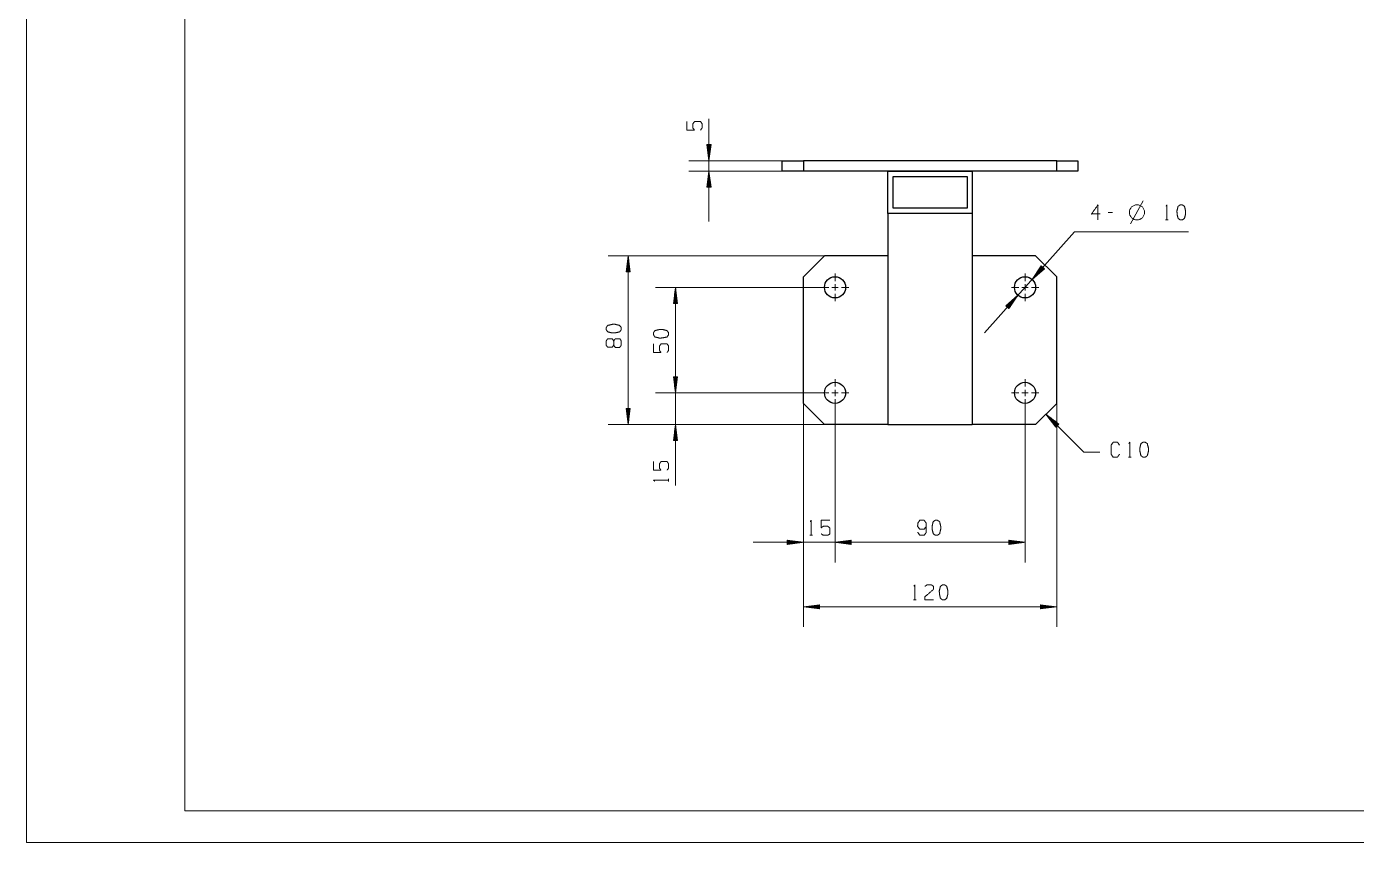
# Model space of a CAD drawing. Header units: millimetres. Extents: x 0 to 420, y 0 to 297.
# Drawn here: x 0 to 210, y 0 to 128.8 of the extents above; entities that cross this region are included whole.
import ezdxf

# ---------------------------------------------------------------- set-up
doc = ezdxf.new("R2010")
doc.units = ezdxf.units.MM
doc.layers.add('101', color=7, linetype='Continuous', true_color=0xffffff)

msp = doc.modelspace()

# ---------------------------------------------------------------- linework, layer by layer
at = {"layer": '101', "color": 133, "linetype": 'Continuous', "lineweight": 18}
for p, q in [((0, 297), (0, 0)), ((25, 292), (25, 5)), ((25, 5), (415, 5)), ((0, 0), (420, 0))]:
    msp.add_line(p, q, dxfattribs=at)
at = {"layer": '101', "color": 22, "linetype": 'Continuous', "lineweight": 18}
for p, q in [((107.75, 114.25), (107.75, 98.04)), ((107.41, 110.18), (107.75, 107.64)), ((108.08, 110.18), (107.41, 110.18)), ((107.42, 110.18), (107.42, 110.15)), ((107.42, 110.18), (107.42, 110.15)), ((107.47, 110.18), (107.47, 109.77)), ((107.52, 110.18), (107.52, 109.38)), ((107.57, 110.18), (107.57, 108.99)), ((107.62, 110.18), (107.62, 108.61)), ((107.67, 110.18), (107.67, 108.22)), ((107.72, 110.18), (107.72, 107.84)), ((107.75, 107.64), (108.08, 110.18)), ((107.77, 110.18), (107.77, 107.84)), ((107.82, 110.18), (107.82, 108.22)), ((107.87, 110.18), (107.87, 108.61)), ((107.93, 110.18), (107.93, 108.99)), ((107.98, 110.18), (107.98, 109.38)), ((108.03, 110.18), (108.03, 109.77)), ((108.08, 110.18), (108.08, 110.15)), ((108.08, 110.18), (108.08, 110.15)), ((119.34, 107.64), (104.57, 107.64)), ((119.34, 105.98), (104.57, 105.98)), ((107.75, 105.98), (107.41, 103.44)), ((107.62, 103.44), (107.62, 105.01)), ((107.67, 103.44), (107.67, 105.4)), ((107.72, 103.44), (107.72, 105.78)), ((108.08, 103.44), (107.75, 105.98)), ((107.77, 103.44), (107.77, 105.78)), ((107.82, 103.44), (107.82, 105.4)), ((107.87, 103.44), (107.87, 105.01)), ((107.41, 103.44), (108.08, 103.44)), ((107.42, 103.44), (107.42, 103.47)), ((107.42, 103.44), (107.42, 103.47)), ((107.47, 103.44), (107.47, 103.85)), ((107.52, 103.44), (107.52, 104.24)), ((107.57, 103.44), (107.57, 104.63)), ((107.93, 103.44), (107.93, 104.63)), ((107.98, 103.44), (107.98, 104.24)), ((108.03, 103.44), (108.03, 103.85)), ((108.08, 103.44), (108.08, 103.47)), ((108.08, 103.44), (108.08, 103.47)), ((151.29, 80.47), (165.47, 96.4)), ((165.47, 96.4), (183.46, 96.4)), ((126.01, 92.64), (91.83, 92.64)), ((95, 92.64), (94.67, 90.1)), ((94.98, 90.1), (94.98, 92.45)), ((95.34, 90.1), (95, 92.64)), ((95, 92.64), (95, 65.98)), ((95.03, 90.1), (95.03, 92.45)), ((94.73, 90.1), (94.73, 90.52)), ((94.78, 90.1), (94.78, 90.91)), ((94.83, 90.1), (94.83, 91.29)), ((94.88, 90.1), (94.88, 91.68)), ((94.93, 90.1), (94.93, 92.06)), ((95.08, 90.1), (95.08, 92.06)), ((95.13, 90.1), (95.13, 91.68)), ((95.18, 90.1), (95.18, 91.29)), ((95.23, 90.1), (95.23, 90.91)), ((95.28, 90.1), (95.28, 90.52)), ((160.22, 91.01), (158.78, 88.89)), ((158.78, 88.89), (160.72, 90.56)), ((160.45, 90.8), (158.89, 89.05)), ((160.49, 90.77), (158.93, 89.02)), ((160.41, 90.84), (159.11, 89.37)), ((160.53, 90.73), (159.22, 89.27)), ((160.38, 90.87), (159.33, 89.69)), ((160.57, 90.7), (159.52, 89.52)), ((160.34, 90.9), (159.55, 90.02)), ((160.3, 90.94), (159.77, 90.34)), ((160.6, 90.67), (159.81, 89.78)), ((160.26, 90.97), (159.98, 90.66)), ((160.64, 90.63), (160.11, 90.03)), ((160.22, 91), (160.2, 90.98)), ((160.22, 91), (160.2, 90.98)), ((160.72, 90.56), (160.22, 91.01)), ((160.68, 90.6), (160.4, 90.29)), ((160.72, 90.57), (160.7, 90.54)), ((160.72, 90.57), (160.7, 90.54)), ((94.67, 90.1), (94.67, 90.14)), ((94.67, 90.1), (94.67, 90.14)), ((94.67, 90.1), (95.34, 90.1)), ((95.33, 90.1), (95.33, 90.14)), ((95.33, 90.1), (95.33, 90.14)), ((125.51, 87.64), (99.3, 87.64)), ((102.47, 87.64), (102.14, 85.1)), ((102.29, 85.1), (102.29, 86.29)), ((102.34, 85.1), (102.34, 86.68)), ((102.39, 85.1), (102.39, 87.06)), ((102.45, 85.1), (102.45, 87.45)), ((102.47, 70.98), (102.47, 87.64)), ((102.81, 85.1), (102.47, 87.64)), ((102.5, 85.1), (102.5, 87.45)), ((102.55, 85.1), (102.55, 87.06)), ((102.6, 85.1), (102.6, 86.68)), ((102.65, 85.1), (102.65, 86.29)), ((156.56, 86.4), (154.63, 84.72)), ((154.86, 84.52), (156.42, 86.27)), ((154.89, 84.48), (156.46, 86.24)), ((155.13, 84.28), (156.56, 86.4)), ((102.14, 85.1), (102.14, 85.14)), ((102.14, 85.1), (102.14, 85.14)), ((102.14, 85.1), (102.81, 85.1)), ((102.19, 85.1), (102.19, 85.52)), ((102.24, 85.1), (102.24, 85.91)), ((102.7, 85.1), (102.7, 85.91)), ((102.75, 85.1), (102.75, 85.52)), ((102.8, 85.1), (102.8, 85.14)), ((102.8, 85.1), (102.8, 85.14)), ((154.63, 84.72), (154.65, 84.74)), ((154.63, 84.72), (154.65, 84.74)), ((154.63, 84.72), (155.13, 84.28)), ((154.67, 84.69), (154.94, 85)), ((154.71, 84.65), (155.24, 85.25)), ((154.74, 84.62), (155.53, 85.51)), ((154.78, 84.59), (155.83, 85.76)), ((154.82, 84.55), (156.12, 86.02)), ((154.93, 84.45), (156.24, 85.92)), ((154.97, 84.42), (156.02, 85.59)), ((155.01, 84.38), (155.8, 85.27)), ((155.05, 84.35), (155.58, 84.95)), ((155.08, 84.32), (155.36, 84.63)), ((155.12, 84.28), (155.14, 84.31)), ((155.12, 84.28), (155.14, 84.31)), ((102.47, 56.33), (102.47, 78.91)), ((102.81, 73.52), (102.14, 73.52)), ((102.14, 73.52), (102.14, 73.48)), ((102.14, 73.52), (102.14, 73.48)), ((102.14, 73.52), (102.47, 70.98)), ((102.14, 73.52), (102.14, 73.48)), ((102.14, 73.52), (102.47, 70.98)), ((102.81, 73.52), (102.14, 73.52)), ((102.14, 73.52), (102.14, 73.48)), ((102.19, 73.52), (102.19, 73.1)), ((102.19, 73.52), (102.19, 73.1)), ((102.24, 73.52), (102.24, 72.71)), ((102.24, 73.52), (102.24, 72.71)), ((102.29, 73.52), (102.29, 72.33)), ((102.29, 73.52), (102.29, 72.33)), ((102.34, 73.52), (102.34, 71.94)), ((102.34, 73.52), (102.34, 71.94)), ((102.39, 73.52), (102.39, 71.56)), ((102.39, 73.52), (102.39, 71.56)), ((102.45, 73.52), (102.45, 71.17)), ((102.45, 73.52), (102.45, 71.17)), ((102.47, 70.98), (102.81, 73.52)), ((102.47, 70.98), (102.81, 73.52)), ((102.5, 73.52), (102.5, 71.17)), ((102.5, 73.52), (102.5, 71.17)), ((102.55, 73.52), (102.55, 71.56)), ((102.55, 73.52), (102.55, 71.56)), ((102.6, 73.52), (102.6, 71.94)), ((102.6, 73.52), (102.6, 71.94)), ((102.65, 73.52), (102.65, 72.33)), ((102.65, 73.52), (102.65, 72.33)), ((102.7, 73.52), (102.7, 72.71)), ((102.7, 73.52), (102.7, 72.71)), ((102.75, 73.52), (102.75, 73.1)), ((102.75, 73.52), (102.75, 73.1)), ((102.8, 73.52), (102.8, 73.48)), ((102.8, 73.52), (102.8, 73.48)), ((102.8, 73.52), (102.8, 73.48)), ((102.8, 73.52), (102.8, 73.48)), ((125.51, 70.98), (99.3, 70.98)), ((125.51, 70.98), (99.3, 70.98)), ((122.67, 69.31), (122.67, 44.22)), ((122.67, 69.31), (122.67, 34.02)), ((162.67, 69.31), (162.67, 34.02)), ((94.67, 68.52), (94.67, 68.48)), ((94.67, 68.52), (95, 65.98)), ((95.34, 68.52), (94.67, 68.52)), ((94.67, 68.52), (94.67, 68.48)), ((94.73, 68.52), (94.73, 68.1)), ((94.78, 68.52), (94.78, 67.71)), ((94.83, 68.52), (94.83, 67.33)), ((94.88, 68.52), (94.88, 66.94)), ((94.93, 68.52), (94.93, 66.56)), ((94.98, 68.52), (94.98, 66.17)), ((95, 65.98), (95.34, 68.52)), ((95.03, 68.52), (95.03, 66.17)), ((95.08, 68.52), (95.08, 66.56)), ((95.13, 68.52), (95.13, 66.94)), ((95.18, 68.52), (95.18, 67.33)), ((95.23, 68.52), (95.23, 67.71)), ((95.28, 68.52), (95.28, 68.1)), ((95.33, 68.52), (95.33, 68.48)), ((95.33, 68.52), (95.33, 68.48)), ((127.67, 68.81), (127.67, 44.22)), ((127.67, 68.81), (127.67, 44.22)), ((157.67, 68.81), (157.67, 44.22)), ((163, 66.05), (160.97, 67.61)), ((166.96, 61.63), (160.97, 67.61)), ((160.97, 67.61), (162.53, 65.58)), ((162.75, 65.8), (161.09, 67.45)), ((162.79, 65.83), (161.13, 67.49)), ((162.82, 65.87), (161.44, 67.25)), ((136.01, 65.98), (91.83, 65.98)), ((136.01, 65.98), (99.3, 65.98)), ((102.47, 65.98), (102.14, 63.44)), ((102.39, 63.44), (102.39, 65.4)), ((102.45, 63.44), (102.45, 65.78)), ((102.81, 63.44), (102.47, 65.98)), ((102.5, 63.44), (102.5, 65.78)), ((102.55, 63.44), (102.55, 65.4)), ((162.71, 65.76), (161.33, 67.15)), ((162.68, 65.72), (161.56, 66.84)), ((162.86, 65.9), (161.74, 67.02)), ((162.64, 65.69), (161.8, 66.53)), ((162.61, 65.65), (162.04, 66.22)), ((162.89, 65.94), (162.05, 66.78)), ((162.57, 65.62), (162.28, 65.91)), ((162.93, 65.97), (162.36, 66.54)), ((162.53, 65.58), (162.51, 65.6)), ((162.53, 65.58), (162.51, 65.6)), ((162.53, 65.58), (163, 66.05)), ((162.97, 66.01), (162.67, 66.31)), ((163, 66.05), (162.98, 66.07)), ((163, 66.05), (162.98, 66.07)), ((102.14, 63.44), (102.14, 63.47)), ((102.14, 63.44), (102.14, 63.47)), ((102.14, 63.44), (102.81, 63.44)), ((102.19, 63.44), (102.19, 63.85)), ((102.24, 63.44), (102.24, 64.24)), ((102.29, 63.44), (102.29, 64.63)), ((102.34, 63.44), (102.34, 65.01)), ((102.6, 63.44), (102.6, 65.01)), ((102.65, 63.44), (102.65, 64.63)), ((102.7, 63.44), (102.7, 64.24)), ((102.75, 63.44), (102.75, 63.85)), ((102.8, 63.44), (102.8, 63.47)), ((102.8, 63.44), (102.8, 63.47)), ((166.96, 61.63), (169.5, 61.63)), ((114.74, 47.39), (135.61, 47.39)), ((122.67, 47.39), (120.13, 47.73)), ((120.13, 47.73), (120.13, 47.06)), ((120.13, 47.72), (120.16, 47.72)), ((120.13, 47.72), (120.16, 47.72)), ((120.13, 47.67), (120.55, 47.67)), ((120.13, 47.62), (120.94, 47.62)), ((120.13, 47.57), (121.32, 47.57)), ((120.13, 47.52), (121.71, 47.52)), ((120.13, 47.47), (122.09, 47.47)), ((120.13, 47.42), (122.48, 47.42)), ((120.13, 47.06), (122.67, 47.39)), ((120.13, 47.37), (122.48, 47.37)), ((120.13, 47.32), (122.09, 47.32)), ((120.13, 47.27), (121.71, 47.27)), ((120.13, 47.22), (121.32, 47.22)), ((120.13, 47.16), (120.94, 47.16)), ((120.13, 47.11), (120.55, 47.11)), ((120.13, 47.06), (120.16, 47.06)), ((120.13, 47.06), (120.16, 47.06)), ((130.21, 47.73), (127.67, 47.39)), ((130.21, 47.73), (127.67, 47.39)), ((127.67, 47.39), (130.21, 47.06)), ((127.67, 47.39), (157.67, 47.39)), ((127.67, 47.39), (130.21, 47.06)), ((130.21, 47.42), (127.87, 47.42)), ((130.21, 47.42), (127.87, 47.42)), ((130.21, 47.37), (127.87, 47.37)), ((130.21, 47.37), (127.87, 47.37)), ((130.21, 47.47), (128.25, 47.47)), ((130.21, 47.47), (128.25, 47.47)), ((130.21, 47.32), (128.25, 47.32)), ((130.21, 47.32), (128.25, 47.32)), ((130.21, 47.52), (128.64, 47.52)), ((130.21, 47.52), (128.64, 47.52)), ((130.21, 47.27), (128.64, 47.27)), ((130.21, 47.27), (128.64, 47.27)), ((130.21, 47.57), (129.02, 47.57)), ((130.21, 47.57), (129.02, 47.57)), ((130.21, 47.22), (129.02, 47.22)), ((130.21, 47.22), (129.02, 47.22)), ((130.21, 47.62), (129.41, 47.62)), ((130.21, 47.62), (129.41, 47.62)), ((130.21, 47.16), (129.41, 47.16)), ((130.21, 47.16), (129.41, 47.16)), ((130.21, 47.67), (129.8, 47.67)), ((130.21, 47.67), (129.8, 47.67)), ((130.21, 47.11), (129.8, 47.11)), ((130.21, 47.11), (129.8, 47.11)), ((130.21, 47.72), (130.18, 47.72)), ((130.21, 47.72), (130.18, 47.72)), ((130.21, 47.72), (130.18, 47.72)), ((130.21, 47.72), (130.18, 47.72)), ((130.21, 47.06), (130.18, 47.06)), ((130.21, 47.06), (130.18, 47.06)), ((130.21, 47.06), (130.18, 47.06)), ((130.21, 47.06), (130.18, 47.06)), ((130.21, 47.06), (130.21, 47.73)), ((130.21, 47.06), (130.21, 47.73)), ((155.13, 47.73), (155.13, 47.06)), ((157.67, 47.39), (155.13, 47.73)), ((155.13, 47.72), (155.16, 47.72)), ((155.13, 47.72), (155.16, 47.72)), ((155.13, 47.67), (155.55, 47.67)), ((155.13, 47.62), (155.94, 47.62)), ((155.13, 47.57), (156.32, 47.57)), ((155.13, 47.52), (156.71, 47.52)), ((155.13, 47.47), (157.09, 47.47)), ((155.13, 47.42), (157.48, 47.42)), ((155.13, 47.06), (157.67, 47.39)), ((155.13, 47.37), (157.48, 47.37)), ((155.13, 47.32), (157.09, 47.32)), ((155.13, 47.27), (156.71, 47.27)), ((155.13, 47.22), (156.32, 47.22)), ((155.13, 47.16), (155.94, 47.16)), ((155.13, 47.11), (155.55, 47.11)), ((155.13, 47.06), (155.16, 47.06)), ((155.13, 47.06), (155.16, 47.06)), ((125.21, 37.53), (122.67, 37.19)), ((122.67, 37.19), (125.21, 36.86)), ((122.67, 37.19), (162.67, 37.19)), ((125.21, 37.22), (122.87, 37.22)), ((125.21, 37.17), (122.87, 37.17)), ((125.21, 37.27), (123.25, 37.27)), ((125.21, 37.12), (123.25, 37.12)), ((125.21, 37.32), (123.64, 37.32)), ((125.21, 37.07), (123.64, 37.07)), ((125.21, 37.37), (124.02, 37.37)), ((125.21, 37.02), (124.02, 37.02)), ((125.21, 37.42), (124.41, 37.42)), ((125.21, 36.97), (124.41, 36.97)), ((125.21, 37.47), (124.8, 37.47)), ((125.21, 36.91), (124.8, 36.91)), ((125.21, 37.52), (125.18, 37.52)), ((125.21, 37.52), (125.18, 37.52)), ((125.21, 36.86), (125.18, 36.86)), ((125.21, 36.86), (125.18, 36.86)), ((125.21, 36.86), (125.21, 37.53)), ((162.67, 37.19), (160.13, 37.53)), ((160.13, 37.53), (160.13, 36.86)), ((160.13, 37.52), (160.16, 37.52)), ((160.13, 37.52), (160.16, 37.52)), ((160.13, 37.47), (160.55, 37.47)), ((160.13, 37.42), (160.94, 37.42)), ((160.13, 37.37), (161.32, 37.37)), ((160.13, 37.32), (161.71, 37.32)), ((160.13, 37.27), (162.09, 37.27)), ((160.13, 37.22), (162.48, 37.22)), ((160.13, 36.86), (162.67, 37.19)), ((160.13, 37.17), (162.48, 37.17)), ((160.13, 37.12), (162.09, 37.12)), ((160.13, 37.07), (161.71, 37.07)), ((160.13, 37.02), (161.32, 37.02)), ((160.13, 36.97), (160.94, 36.97)), ((160.13, 36.91), (160.55, 36.91)), ((160.13, 36.86), (160.16, 36.86)), ((160.13, 36.86), (160.16, 36.86))]:
    msp.add_line(p, q, dxfattribs=at)
at = {"layer": '101', "color": 163, "linetype": 'Continuous', "lineweight": 25}
for p, q in [((119.34, 107.64), (122.67, 107.64)), ((119.34, 105.98), (119.34, 107.64)), ((162.67, 107.64), (122.67, 107.64)), ((122.67, 107.64), (122.67, 105.98)), ((162.67, 105.98), (162.67, 107.64)), ((162.67, 107.64), (166.01, 107.64)), ((166.01, 107.64), (166.01, 105.98)), ((122.67, 105.98), (119.34, 105.98)), ((162.67, 105.98), (122.67, 105.98)), ((136.01, 99.31), (136.01, 105.98)), ((136.01, 105.98), (149.34, 105.98)), ((136.84, 100.14), (136.84, 105.14)), ((136.84, 105.14), (148.51, 105.14)), ((148.51, 105.14), (148.51, 100.14)), ((149.34, 105.98), (149.34, 99.31)), ((166.01, 105.98), (162.67, 105.98)), ((136.01, 99.31), (136.01, 65.98)), ((149.34, 99.31), (136.01, 99.31)), ((148.51, 100.14), (136.84, 100.14)), ((149.34, 99.31), (149.34, 65.98)), ((126.01, 92.64), (122.67, 89.31)), ((136.01, 92.64), (126.01, 92.64)), ((159.34, 92.64), (149.34, 92.64)), ((162.67, 89.31), (159.34, 92.64)), ((122.67, 69.31), (122.67, 89.31)), ((162.67, 69.31), (162.67, 89.31)), ((122.67, 69.31), (126.01, 65.98)), ((159.34, 65.98), (162.67, 69.31)), ((136.01, 65.98), (126.01, 65.98)), ((136.01, 65.98), (149.34, 65.98)), ((159.34, 65.98), (149.34, 65.98))]:
    msp.add_line(p, q, dxfattribs=at)
at = {"layer": '101', "color": 72, "linetype": 'Continuous', "lineweight": 18}
for p, q in [((174.31, 97.65), (176.31, 101.3)), ((171.47, 99.48), (170.8, 99.48)), ((179.86, 98.28), (180.29, 98.28)), ((174, 60.81), (174.42, 60.81)), ((101.38, 56.97), (101.38, 57.39)), ((123.69, 48.49), (124.12, 48.49)), ((140.05, 38.29), (140.48, 38.29))]:
    msp.add_line(p, q, dxfattribs=at)
at = {"layer": '101', "color": 151, "linetype": 'Continuous', "lineweight": 18}
for p, q in [((127.67, 88.64), (127.67, 89.81)), ((157.67, 88.64), (157.67, 89.81)), ((126.67, 87.64), (125.51, 87.64)), ((127.17, 87.64), (128.17, 87.64)), ((127.67, 87.14), (127.67, 88.14)), ((127.67, 86.64), (127.67, 85.48)), ((128.67, 87.64), (129.84, 87.64)), ((156.67, 87.64), (155.51, 87.64)), ((157.17, 87.64), (158.17, 87.64)), ((157.67, 87.14), (157.67, 88.14)), ((157.67, 86.64), (157.67, 85.48)), ((158.67, 87.64), (159.84, 87.64)), ((127.67, 71.98), (127.67, 73.14)), ((127.67, 70.48), (127.67, 71.48)), ((157.67, 71.98), (157.67, 73.14)), ((157.67, 70.48), (157.67, 71.48)), ((126.67, 70.98), (125.51, 70.98)), ((127.17, 70.98), (128.17, 70.98)), ((127.67, 69.98), (127.67, 68.81)), ((128.67, 70.98), (129.84, 70.98)), ((156.67, 70.98), (155.51, 70.98)), ((157.17, 70.98), (158.17, 70.98)), ((157.67, 69.98), (157.67, 68.81)), ((158.67, 70.98), (159.84, 70.98))]:
    msp.add_line(p, q, dxfattribs=at)
at = {"layer": '101', "color": 72, "linetype": 'Continuous', "lineweight": 18}
msp.add_circle((175.35, 99.48), 1.2, dxfattribs=at)
at = {"layer": '101', "color": 163, "linetype": 'Continuous', "lineweight": 25}
for centre in [(127.67, 87.64), (157.67, 87.64), (127.67, 70.98), (157.67, 70.98)]:
    msp.add_circle(centre, 1.67, dxfattribs=at)
at = {"layer": '101', "color": 72, "linetype": 'Continuous', "lineweight": 18}
for points, knots in [([(106.43, 112.45), (106.66, 112.79), (106.66, 113.48), (106.43, 113.82), (105.48, 113.82), (105.23, 113.48), (105.23, 112.79), (105.46, 112.45), (104.28, 112.45), (104.28, 113.82)], [0, 0, 0.062228, 0.168343, 0.230571, 0.376816, 0.441265, 0.547381, 0.609609, 0.79049, 1, 1]), ([(169.53, 99.23), (168.18, 99.23), (169.19, 100.66), (169.19, 98.28)], [0, 0, 0.245869, 0.565295, 1, 1]), ([(179.94, 100.46), (180.08, 100.66), (180.08, 98.28)], [0, 0, 0.093486, 1, 1]), ([(182.51, 98.28), (182.85, 98.53), (183.02, 99.23), (183.02, 99.71), (182.85, 100.43), (182.51, 100.66), (182.18, 100.66), (181.84, 100.43), (181.66, 99.71), (181.68, 99.23), (181.84, 98.53), (182.18, 98.28), (182.51, 98.28)], [0, 0, 0.067527, 0.183972, 0.260584, 0.380944, 0.446143, 0.500306, 0.565505, 0.685864, 0.762529, 0.87831, 0.945837, 1, 1]), ([(93.91, 81.29), (93.66, 81.62), (92.96, 81.8), (92.49, 81.8), (91.76, 81.62), (91.54, 81.29), (91.54, 80.95), (91.76, 80.61), (92.49, 80.44), (92.96, 80.46), (93.66, 80.61), (93.91, 80.95), (93.91, 81.29)], [0, 0, 0.067526, 0.183971, 0.260584, 0.380943, 0.446141, 0.500306, 0.565504, 0.685863, 0.762529, 0.878309, 0.945835, 1, 1]), ([(101.38, 80.48), (101.13, 80.81), (100.43, 80.99), (99.95, 80.99), (99.23, 80.81), (99, 80.48), (99, 80.14), (99.23, 79.8), (99.95, 79.63), (100.43, 79.65), (101.13, 79.8), (101.38, 80.14), (101.38, 80.48)], [0, 0, 0.067526, 0.183971, 0.260584, 0.380943, 0.446141, 0.500306, 0.565504, 0.685863, 0.762529, 0.878309, 0.945835, 1, 1]), ([(92.71, 78.5), (92.49, 78.18), (91.76, 78.18), (91.54, 78.5), (91.54, 79.19), (91.76, 79.52), (92.49, 79.52), (92.71, 79.19), (92.71, 78.5), (92.96, 78.16), (93.66, 78.16), (93.91, 78.5), (93.91, 79.19), (93.69, 79.52), (92.96, 79.52), (92.71, 79.19)], [0, 0, 0.047573, 0.136085, 0.183658, 0.267814, 0.317165, 0.405677, 0.455028, 0.539184, 0.590296, 0.675756, 0.726868, 0.811024, 0.860375, 0.948887, 1, 1]), ([(101.15, 77.35), (101.38, 77.69), (101.38, 78.38), (101.15, 78.71), (100.2, 78.71), (99.95, 78.38), (99.95, 77.69), (100.18, 77.35), (99, 77.35), (99, 78.71)], [0, 0, 0.062228, 0.168343, 0.230571, 0.376816, 0.441265, 0.547381, 0.609609, 0.79049, 1, 1]), ([(172.59, 61.29), (172.25, 60.81), (171.6, 60.81), (171.26, 61.29), (171.26, 62.71), (171.6, 63.19), (172.27, 63.19), (172.6, 62.71)], [0, 0, 0.114568, 0.243366, 0.357935, 0.638583, 0.753151, 0.885432, 1, 1]), ([(174.07, 62.99), (174.21, 63.19), (174.21, 60.81)], [0, 0, 0.093486, 1, 1]), ([(176.64, 60.81), (176.98, 61.06), (177.16, 61.76), (177.16, 62.24), (176.98, 62.96), (176.64, 63.19), (176.31, 63.19), (175.97, 62.96), (175.8, 62.24), (175.81, 61.76), (175.97, 61.06), (176.31, 60.81), (176.64, 60.81)], [0, 0, 0.067527, 0.183973, 0.260585, 0.380944, 0.446144, 0.500307, 0.565506, 0.685865, 0.76253, 0.87831, 0.945837, 1, 1]), ([(101.15, 58.77), (101.38, 59.1), (101.38, 59.79), (101.15, 60.13), (100.2, 60.13), (99.95, 59.79), (99.95, 59.1), (100.18, 58.77), (99, 58.77), (99, 60.13)], [0, 0, 0.062228, 0.168344, 0.230572, 0.376816, 0.441265, 0.547381, 0.609609, 0.79049, 1, 1]), ([(99.2, 57.04), (99, 57.18), (101.38, 57.18)], [0, 0, 0.09349, 1, 1]), ([(123.76, 50.66), (123.9, 50.86), (123.9, 48.49)], [0, 0, 0.093491, 1, 1]), ([(125.49, 48.71), (125.83, 48.49), (126.52, 48.49), (126.85, 48.71), (126.85, 49.66), (126.52, 49.91), (125.83, 49.91), (125.49, 49.69), (125.49, 50.86), (126.85, 50.86)], [0, 0, 0.062228, 0.168343, 0.230571, 0.376816, 0.441265, 0.547381, 0.609609, 0.79049, 1, 1]), ([(140.73, 48.96), (141.05, 48.49), (141.74, 48.49), (142.08, 48.96), (142.08, 50.39), (141.74, 50.86), (141.05, 50.86), (140.73, 50.39), (140.71, 49.91), (141.05, 49.44), (141.74, 49.44), (142.08, 49.91)], [0, 0, 0.076856, 0.169525, 0.247728, 0.439296, 0.5175, 0.610168, 0.687025, 0.750925, 0.829128, 0.921797, 1, 1]), ([(143.84, 48.49), (144.18, 48.74), (144.35, 49.44), (144.35, 49.91), (144.18, 50.64), (143.84, 50.86), (143.5, 50.86), (143.17, 50.64), (142.99, 49.91), (143.01, 49.44), (143.17, 48.74), (143.5, 48.49), (143.84, 48.49)], [0, 0, 0.067526, 0.183971, 0.260583, 0.380943, 0.446141, 0.500306, 0.565504, 0.685863, 0.762528, 0.878309, 0.945835, 1, 1]), ([(140.12, 40.46), (140.27, 40.66), (140.27, 38.29)], [0, 0, 0.093491, 1, 1]), ([(141.87, 40.44), (142.19, 40.66), (142.88, 40.66), (143.21, 40.44), (143.21, 39.96), (141.85, 38.76), (141.87, 38.29), (143.21, 38.29)], [0, 0, 0.069693, 0.192977, 0.265274, 0.350227, 0.67474, 0.759752, 1, 1]), ([(144.98, 38.29), (145.31, 38.54), (145.49, 39.24), (145.49, 39.71), (145.31, 40.44), (144.98, 40.66), (144.64, 40.66), (144.31, 40.44), (144.13, 39.71), (144.15, 39.24), (144.31, 38.54), (144.64, 38.29), (144.98, 38.29)], [0, 0, 0.067526, 0.183971, 0.260584, 0.380943, 0.446141, 0.500306, 0.565504, 0.685863, 0.762529, 0.87831, 0.945835, 1, 1])]:
    msp.add_open_spline(points, degree=1, knots=knots, dxfattribs=at)

doc.saveas('drawing.dxf')
